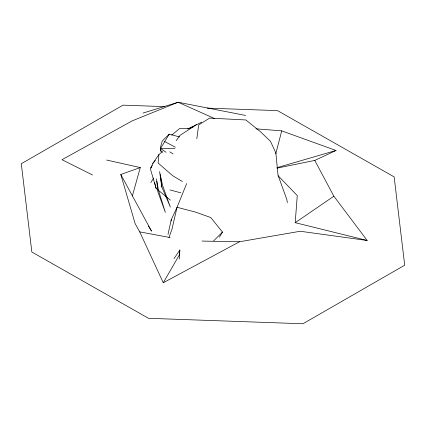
<?xml version="1.0" encoding="UTF-8"?>
<svg xmlns="http://www.w3.org/2000/svg" width="426" height="426" viewBox="0 0 426 426"><rect width="100%" height="100%" fill="white"/><g stroke="black" fill="none" stroke-linecap="round" stroke-linejoin="round"><path stroke-width="0.64" d="M171.236 220.987L171.236 219.715L177.046 207.286L186.679 183.521M179.25 259.035L179.857 250.003L174.058 258.566M276.996 168.126L314.771 160.426L333.867 196.21L367.18 240.477L295.202 222.681L297.263 195.577L278.151 175.789M179.442 255.233L179.857 250.003M162.418 151.603L158.914 154.542L158.131 163.046L172.764 175.762L182.365 181.524M196.817 138.716L198.66 124.935L209.619 118.103L245.893 119.972L260.345 131.629L270.51 141.373L275.883 153.046L278.013 175.166L286.799 199.405L287.337 202.638M167.988 234.422L171.236 219.715M275.76 153.861L281.719 130.867L336.013 150.479L314.771 160.426M132.353 195.933L140.282 167.572L106.638 160.038M169.005 237.415L171.902 229.465L177.046 207.286L195.475 212.079L210.753 217.537L222.463 232.058L219.422 237.218M158.914 154.542L152.78 163.483L150.463 169.127L156.113 188.436L170.389 200.135M168.685 135.218L169.181 134.153L179.463 136.9M160.9 151.155L160.389 147.508L162.221 141.112L169.181 134.153L160.634 148.434L160.9 151.155L162.556 152.263M140.282 167.572L120.792 174.463L135.143 223.661L139.728 231.872L163.254 282.752L179.559 254.599M152.322 165.485L150.745 168.02L151.64 167.04M150.884 182.536L153.658 178.068M176.156 140.671L180.022 135.351L196.562 124.562M152.78 163.483L155.394 160.501M213.676 240.834L222.463 232.058M171.689 135.117L179.511 128.62L190.763 128.641M295.202 222.681L333.867 196.21M163.254 282.752L239.481 241.766L300.239 231.259L367.18 240.477M187.728 128.924L201.722 122.198M188.42 128.838L193.862 126.671M142.992 113.087L178.132 102.24L245.562 115.446M276.873 167.706L336.013 150.479M174.9 148.631L160.634 148.434L166.023 152.3M202.009 241.073L239.481 241.766M164.809 106.628L123.05 105.153L21.3 163.722L31.843 252.011L148.509 318.302L302.95 323.76L404.7 265.19L394.156 176.902L277.491 110.616L207.233 108.129M255.967 128.822L281.719 130.867M139.728 231.872L170.096 237.548M169.974 189.948L180.858 192.84M214.853 118.684L178.132 102.24L132.214 120.856L61.999 159.707L92.527 174.99M164.606 141.523L175.32 147.188M169.804 151.837L173.084 153.903M148.44 226.057L151.523 231.126L120.792 174.463M161.848 187.019L170.347 207.111L162.535 185.294L159.585 171.603L161.848 187.019L160.314 174.782M154.718 182.829L156.113 188.436M156.395 178.819L158.483 190.31L165.363 212.404L157.886 191.844L156.8 181.263"/></g></svg>
